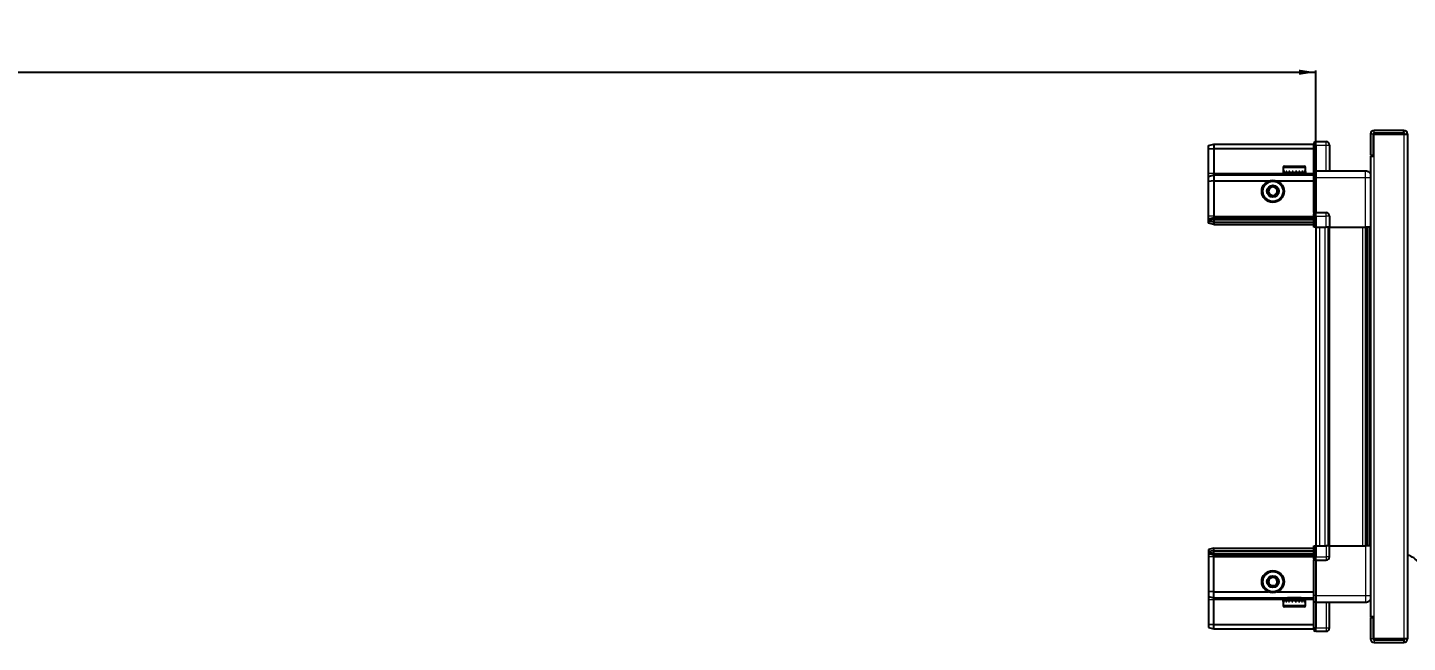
# Model space of a CAD drawing. Header units: millimetres. Extents: x 899 to 4301, y -616 to 1780.
# Drawn here: x 2710 to 3516, y 1344 to 1704 of the extents above; entities that cross this region are included whole.
import ezdxf

# ---------------------------------------------------------------- set-up
doc = ezdxf.new("R2010")
doc.units = ezdxf.units.MM
doc.layers.add('FORMAT', color=7, linetype='Continuous')
doc.styles.add('SLDTEXTSTYLE0', font='TXT', dxfattribs={"width": 0.75})
doc.dimstyles.new('SLDDIMSTYLE0', dxfattribs={"dimtxt": 20, "dimasz": 10, "dimexe": 0, "dimexo": 0.0625, "dimgap": 5, "dimtad": 2, "dimdec": 1, "dimrnd": 1e-09, "dimzin": 12, "dimdsep": 46, "dimtxsty": 'SLDTEXTSTYLE0', "dimsah": 1, "dimcen": 0.09, "dimadec": 0, "dimazin": 3, "dimtfac": 1, "dimtofl": 0, "dimtmove": 0, "dimatfit": 3, "dimfxl": 0, "dimfrac": 2, "dimtolj": 1, "dimtzin": 12, "dimarcsym": 0})

# ---------------------------------------------------------------- blocks, each defined once
blk = doc.blocks.new('_D_4')
at = {"layer": 'FORMAT'}
for p, q in [((1762.2, 1586.94), (1762.2, 1678.43)), ((1762.2, 1677.43), (3462.2, 1677.43)), ((3462.2, 1586.94), (3462.2, 1678.43))]:
    blk.add_line(p, q, dxfattribs=at)
for points in [[(1762.2, 1677.43), (1772.2, 1675.9), (1772.2, 1678.97)], [(3462.2, 1677.43), (3452.2, 1678.97), (3452.2, 1675.9)]]:
    blk.add_solid(points, dxfattribs=at)
at = {"layer": 'FORMAT', "insert": (2582.64, 1703.22), "char_height": 20, "attachment_point": 1, "style": 'SLDTEXTSTYLE0'}
blk.add_mtext('1700', dxfattribs=at)

msp = doc.modelspace()

# ---------------------------------------------------------------- linework, layer by layer
at = {"color": 7, "linetype": 'Continuous', "lineweight": 25}
for p, q in [((3513.45, 1643.43), (3496.15, 1643.43)), ((3513.45, 1641.93), (3513.45, 1643.43)), ((3399.55, 1634.63), (3402.55, 1635.43)), ((3402.55, 1635.43), (3402.55, 1632.93)), ((3402.55, 1635.43), (3460.85, 1635.43)), ((3461.71, 1636.93), (3460.85, 1636.43)), ((3461.71, 1636.93), (3460.85, 1636.43)), ((3460.85, 1636.43), (3460.85, 1634.93)), ((3460.85, 1620.13), (3460.85, 1634.93)), ((3462.05, 1636.93), (3461.71, 1636.93)), ((3462.05, 1636.93), (3461.71, 1636.93)), ((3462.05, 1636.93), (3462.05, 1636.93)), ((3462.05, 1634.93), (3462.05, 1636.93)), ((3462.05, 1636.93), (3468.05, 1636.93)), ((3462.05, 1634.93), (3462.05, 1620.13)), ((3470.05, 1634.93), (3470.05, 1619.93)), ((3494.05, 1641.33), (3494.05, 1628.93)), ((3495.55, 1641.33), (3495.55, 1628.93)), ((3496.05, 1628.43), (3496.05, 1641.33)), ((3496.05, 1641.33), (3513.45, 1641.33)), ((3513.45, 1641.93), (3496.15, 1641.93)), ((3513.45, 1641.33), (3515.55, 1641.33)), ((3515.55, 1641.33), (3515.55, 1346.53)), ((3399.55, 1632.78), (3399.55, 1634.63)), ((3399.55, 1632.78), (3402.55, 1632.93)), ((3399.55, 1618.43), (3399.55, 1632.78)), ((3402.55, 1632.93), (3402.55, 1618.43)), ((3402.55, 1632.93), (3460.85, 1632.93)), ((3493.95, 1628.43), (3493.95, 1359.43)), ((3493.95, 1628.43), (3496.05, 1628.43)), ((3494.05, 1628.93), (3495.55, 1628.93)), ((3443.05, 1621.83), (3443.05, 1618.93)), ((3443.05, 1618.93), (3443.09, 1618.93)), ((3443.21, 1619.43), (3443.09, 1619.43)), ((3443.09, 1619.43), (3443.09, 1618.93)), ((3443.09, 1618.93), (3443.21, 1618.93)), ((3443.21, 1619.43), (3443.21, 1618.93)), ((3443.21, 1618.93), (3443.62, 1618.93)), ((3443.96, 1619.43), (3443.62, 1619.43)), ((3443.62, 1619.43), (3443.62, 1618.93)), ((3443.62, 1618.93), (3443.96, 1618.93)), ((3443.85, 1622.63), (3455.25, 1622.63)), ((3443.96, 1619.43), (3443.96, 1618.93)), ((3443.96, 1618.93), (3444.73, 1618.93)), ((3445.25, 1619.43), (3444.73, 1619.43)), ((3444.73, 1619.43), (3444.73, 1618.93)), ((3444.73, 1618.93), (3445.25, 1618.93)), ((3445.15, 1618.93), (3445.15, 1618.83)), ((3445.15, 1618.83), (3453.95, 1618.83)), ((3445.25, 1619.43), (3445.25, 1618.93)), ((3445.25, 1618.93), (3446.31, 1618.93)), ((3446.97, 1619.43), (3446.31, 1619.43)), ((3446.31, 1619.43), (3446.31, 1618.93)), ((3446.31, 1618.93), (3446.97, 1618.93)), ((3446.97, 1619.43), (3446.97, 1618.93)), ((3446.97, 1618.93), (3448.21, 1618.93)), ((3448.94, 1619.43), (3448.21, 1619.43)), ((3448.21, 1619.43), (3448.21, 1618.93)), ((3448.21, 1618.93), (3448.64, 1618.93)), ((3448.64, 1619.43), (3448.64, 1618.93)), ((3448.94, 1619.43), (3448.94, 1618.93)), ((3448.94, 1618.93), (3450.24, 1618.93)), ((3450.97, 1619.43), (3450.24, 1619.43)), ((3450.24, 1619.43), (3450.24, 1618.93)), ((3450.51, 1619.43), (3450.51, 1618.93)), ((3450.51, 1618.93), (3450.97, 1618.93)), ((3450.97, 1619.43), (3450.97, 1618.93)), ((3450.97, 1618.93), (3452.2, 1618.93)), ((3452.86, 1619.43), (3452.2, 1619.43)), ((3452.2, 1619.43), (3452.2, 1618.93)), ((3452.2, 1618.93), (3452.86, 1618.93)), ((3452.86, 1619.43), (3452.86, 1618.93)), ((3452.86, 1618.93), (3453.91, 1618.93)), ((3454.43, 1619.43), (3453.91, 1619.43)), ((3453.91, 1619.43), (3453.91, 1618.93)), ((3453.91, 1618.93), (3454.43, 1618.93)), ((3453.95, 1618.83), (3453.95, 1618.93)), ((3454.43, 1619.43), (3454.43, 1618.93)), ((3454.43, 1618.93), (3455.18, 1618.93)), ((3455.52, 1619.43), (3455.18, 1619.43)), ((3455.18, 1619.43), (3455.18, 1618.93)), ((3455.18, 1618.93), (3455.52, 1618.93)), ((3455.52, 1619.43), (3455.52, 1618.93)), ((3455.52, 1618.93), (3455.91, 1618.93)), ((3456.02, 1619.43), (3455.91, 1619.43)), ((3455.91, 1619.43), (3455.91, 1618.93)), ((3455.91, 1618.93), (3456.02, 1618.93)), ((3456.02, 1619.43), (3456.02, 1618.93)), ((3456.02, 1618.93), (3456.05, 1618.93)), ((3456.05, 1618.93), (3456.05, 1621.83)), ((3460.85, 1619.93), (3460.85, 1620.13)), ((3462.05, 1619.93), (3460.85, 1619.93)), ((3460.85, 1615.93), (3460.85, 1619.93)), ((3462.05, 1620.13), (3462.05, 1619.93)), ((3462.05, 1619.93), (3462.05, 1615.93)), ((3462.05, 1619.93), (3491.05, 1619.93)), ((3399.55, 1616.63), (3399.55, 1618.43)), ((3399.55, 1616.63), (3402.55, 1617.43)), ((3399.55, 1613.6), (3399.55, 1616.63)), ((3402.55, 1613.93), (3399.55, 1613.6)), ((3399.55, 1593.43), (3399.55, 1613.6)), ((3402.55, 1618.43), (3402.55, 1617.43)), ((3402.55, 1617.43), (3402.55, 1613.93)), ((3402.55, 1617.43), (3460.85, 1617.43)), ((3402.55, 1613.93), (3402.55, 1593.43)), ((3402.55, 1613.93), (3434.55, 1613.93)), ((3439.55, 1613.93), (3460.85, 1613.93)), ((3445.55, 1618.43), (3446.24, 1617.95)), ((3445.55, 1618.43), (3453.55, 1618.43)), ((3446.24, 1617.95), (3445.55, 1617.47)), ((3445.55, 1617.47), (3445.55, 1617.43)), ((3445.55, 1617.47), (3453.55, 1617.47)), ((3446.24, 1617.95), (3452.86, 1617.95)), ((3452.86, 1617.95), (3453.55, 1618.43)), ((3453.55, 1617.47), (3452.86, 1617.95)), ((3453.55, 1617.43), (3453.55, 1617.47)), ((3460.85, 1595.63), (3460.85, 1615.93)), ((3462.05, 1615.93), (3462.05, 1595.63)), ((3460.85, 1595.43), (3460.85, 1595.63)), ((3462.05, 1595.43), (3460.85, 1595.43)), ((3460.85, 1595.43), (3460.85, 1594.76)), ((3460.85, 1586.93), (3460.85, 1594.76)), ((3462.05, 1595.63), (3462.05, 1595.43)), ((3462.05, 1593.43), (3462.05, 1595.43)), ((3462.05, 1593.43), (3462.05, 1595.43)), ((3462.05, 1595.43), (3468.05, 1595.43)), ((3399.55, 1591.63), (3399.55, 1593.43)), ((3402.55, 1592.43), (3399.55, 1591.63)), ((3399.55, 1590.89), (3399.55, 1591.63)), ((3402.55, 1591.43), (3399.55, 1590.89)), ((3399.55, 1590.39), (3399.55, 1590.89)), ((3402.55, 1589.93), (3399.55, 1590.39)), ((3399.55, 1589.24), (3399.55, 1590.39)), ((3402.55, 1588.43), (3399.55, 1589.24)), ((3402.55, 1593.43), (3402.55, 1592.43)), ((3402.55, 1592.43), (3402.55, 1591.43)), ((3402.55, 1592.43), (3460.85, 1592.43)), ((3402.55, 1591.43), (3460.85, 1591.43)), ((3402.55, 1591.43), (3402.55, 1589.93)), ((3402.55, 1589.93), (3402.55, 1588.43)), ((3402.55, 1589.93), (3460.85, 1589.93)), ((3402.55, 1588.43), (3460.85, 1588.43)), ((3461.71, 1586.93), (3460.85, 1586.93)), ((3461.71, 1593.43), (3461.71, 1586.93)), ((3462.05, 1586.93), (3461.71, 1586.93)), ((3462.05, 1593.43), (3462.05, 1586.93)), ((3462.05, 1586.93), (3468.05, 1586.93)), ((3462.2, 1586.93), (3462.2, 1400.93)), ((3470.05, 1586.93), (3468.05, 1586.93)), ((3469.4, 1586.93), (3469.4, 1400.93)), ((3470.05, 1593.43), (3470.05, 1586.93)), ((3470.05, 1586.93), (3491.05, 1586.93)), ((3492.07, 1400.93), (3492.07, 1586.93)), ((3492.11, 1400.93), (3492.11, 1586.93)), ((3493.9, 1586.93), (3493.9, 1400.93)), ((3402.55, 1399.43), (3399.55, 1398.63)), ((3399.55, 1398.63), (3399.55, 1397.48)), ((3402.55, 1397.93), (3399.55, 1397.48)), ((3399.55, 1397.48), (3399.55, 1396.98)), ((3402.55, 1396.43), (3399.55, 1396.98)), ((3399.55, 1396.98), (3399.55, 1396.24)), ((3402.55, 1395.43), (3399.55, 1396.24)), ((3399.55, 1396.24), (3399.55, 1394.43)), ((3399.55, 1394.43), (3399.55, 1374.27)), ((3402.55, 1397.93), (3402.55, 1399.43)), ((3402.55, 1399.43), (3460.85, 1399.43)), ((3402.55, 1396.43), (3402.55, 1397.93)), ((3402.55, 1397.93), (3460.85, 1397.93)), ((3402.55, 1396.43), (3460.85, 1396.43)), ((3402.55, 1395.43), (3402.55, 1396.43)), ((3402.55, 1395.43), (3460.85, 1395.43)), ((3402.55, 1394.43), (3402.55, 1395.43)), ((3402.55, 1373.93), (3402.55, 1394.43)), ((3460.85, 1393.11), (3460.85, 1400.93)), ((3460.85, 1400.93), (3461.71, 1400.93)), ((3461.71, 1400.93), (3461.71, 1400.93)), ((3461.71, 1400.93), (3461.71, 1394.43)), ((3462.05, 1400.93), (3461.71, 1400.93)), ((3462.05, 1400.93), (3462.05, 1394.43)), ((3462.05, 1400.93), (3462.05, 1400.93)), ((3462.05, 1400.93), (3468.05, 1400.93)), ((3462.05, 1400.93), (3462.05, 1394.43)), ((3462.05, 1392.43), (3462.05, 1394.43)), ((3470.05, 1400.93), (3468.05, 1400.93)), ((3470.05, 1394.43), (3470.05, 1400.93)), ((3470.05, 1400.93), (3491.05, 1400.93)), ((3460.85, 1393.11), (3460.85, 1392.43)), ((3462.05, 1392.43), (3460.85, 1392.43)), ((3460.85, 1392.23), (3460.85, 1392.43)), ((3460.85, 1371.93), (3460.85, 1392.23)), ((3462.05, 1392.43), (3462.05, 1392.23)), ((3462.05, 1392.43), (3468.05, 1392.43)), ((3462.05, 1392.23), (3462.05, 1371.93)), ((3402.55, 1373.93), (3399.55, 1374.27)), ((3399.55, 1374.27), (3399.55, 1371.24)), ((3399.55, 1371.24), (3402.55, 1370.43)), ((3399.55, 1371.24), (3399.55, 1369.43)), ((3399.55, 1369.43), (3399.55, 1355.09)), ((3402.55, 1373.93), (3434.55, 1373.93)), ((3402.55, 1370.43), (3402.55, 1373.93)), ((3402.55, 1370.43), (3460.85, 1370.43)), ((3402.55, 1369.43), (3402.55, 1370.43)), ((3402.55, 1354.93), (3402.55, 1369.43)), ((3439.55, 1373.93), (3460.85, 1373.93)), ((3445.15, 1369.03), (3445.15, 1368.93)), ((3453.95, 1369.03), (3445.15, 1369.03)), ((3445.55, 1370.43), (3445.55, 1370.4)), ((3445.55, 1370.4), (3446.24, 1369.92)), ((3453.55, 1370.4), (3445.55, 1370.4)), ((3446.24, 1369.92), (3445.55, 1369.43)), ((3453.55, 1369.43), (3445.55, 1369.43)), ((3452.86, 1369.92), (3446.24, 1369.92)), ((3452.86, 1369.92), (3453.55, 1370.4)), ((3453.55, 1369.43), (3452.86, 1369.92)), ((3453.55, 1370.4), (3453.55, 1370.43)), ((3453.95, 1368.93), (3453.95, 1369.03)), ((3460.85, 1367.93), (3460.85, 1371.93)), ((3462.05, 1371.93), (3462.05, 1367.93)), ((3443.05, 1368.93), (3443.05, 1366.03)), ((3443.07, 1368.93), (3443.05, 1368.93)), ((3443.07, 1368.43), (3443.07, 1368.93)), ((3443.16, 1368.93), (3443.07, 1368.93)), ((3443.07, 1368.43), (3443.16, 1368.43)), ((3443.16, 1368.43), (3443.16, 1368.93)), ((3443.54, 1368.93), (3443.16, 1368.93)), ((3443.54, 1368.43), (3443.54, 1368.93)), ((3443.86, 1368.93), (3443.54, 1368.93)), ((3443.54, 1368.43), (3443.86, 1368.43)), ((3455.25, 1365.23), (3443.85, 1365.23)), ((3443.86, 1368.43), (3443.86, 1368.93)), ((3444.59, 1368.93), (3443.86, 1368.93)), ((3444.59, 1368.43), (3444.59, 1368.93)), ((3445.1, 1368.93), (3444.59, 1368.93)), ((3444.59, 1368.43), (3445.1, 1368.43)), ((3445.1, 1368.43), (3445.1, 1368.93)), ((3446.14, 1368.93), (3445.1, 1368.93)), ((3446.14, 1368.43), (3446.14, 1368.93)), ((3446.79, 1368.93), (3446.14, 1368.93)), ((3446.14, 1368.43), (3446.79, 1368.43)), ((3446.79, 1368.43), (3446.79, 1368.93)), ((3448.01, 1368.93), (3446.79, 1368.93)), ((3448.01, 1368.43), (3448.01, 1368.93)), ((3448.51, 1368.93), (3448.01, 1368.93)), ((3448.01, 1368.43), (3448.74, 1368.43)), ((3448.51, 1368.43), (3448.51, 1368.93)), ((3448.74, 1368.43), (3448.74, 1368.93)), ((3450.04, 1368.93), (3448.74, 1368.93)), ((3450.04, 1368.43), (3450.04, 1368.93)), ((3450.04, 1368.43), (3450.77, 1368.43)), ((3450.38, 1368.43), (3450.38, 1368.93)), ((3450.77, 1368.93), (3450.38, 1368.93)), ((3450.77, 1368.43), (3450.77, 1368.93)), ((3452.02, 1368.93), (3450.77, 1368.93)), ((3452.02, 1368.43), (3452.02, 1368.93)), ((3452.69, 1368.93), (3452.02, 1368.93)), ((3452.02, 1368.43), (3452.69, 1368.43)), ((3452.69, 1368.43), (3452.69, 1368.93)), ((3453.76, 1368.93), (3452.69, 1368.93)), ((3453.76, 1368.43), (3453.76, 1368.93)), ((3454.29, 1368.93), (3453.76, 1368.93)), ((3453.76, 1368.43), (3454.29, 1368.43)), ((3454.29, 1368.43), (3454.29, 1368.93)), ((3455.08, 1368.93), (3454.29, 1368.93)), ((3455.08, 1368.43), (3455.08, 1368.93)), ((3455.43, 1368.93), (3455.08, 1368.93)), ((3455.08, 1368.43), (3455.43, 1368.43)), ((3455.43, 1368.43), (3455.43, 1368.93)), ((3455.86, 1368.93), (3455.43, 1368.93)), ((3455.86, 1368.43), (3455.86, 1368.93)), ((3456, 1368.93), (3455.86, 1368.93)), ((3455.86, 1368.43), (3456, 1368.43)), ((3456, 1368.43), (3456, 1368.93)), ((3456.05, 1368.93), (3456, 1368.93)), ((3456.05, 1366.03), (3456.05, 1368.93)), ((3462.05, 1367.93), (3460.85, 1367.93)), ((3460.85, 1367.73), (3460.85, 1367.93)), ((3460.85, 1352.93), (3460.85, 1367.73)), ((3462.05, 1367.93), (3462.05, 1367.73)), ((3462.05, 1367.93), (3491.05, 1367.93)), ((3462.05, 1367.73), (3462.05, 1352.93)), ((3462.05, 1367.73), (3462.05, 1352.93)), ((3470.05, 1352.93), (3470.05, 1367.93)), ((3399.55, 1355.09), (3402.55, 1354.93)), ((3399.55, 1355.09), (3399.55, 1353.24)), ((3399.55, 1353.24), (3402.55, 1352.43)), ((3402.55, 1354.93), (3460.85, 1354.93)), ((3402.55, 1352.43), (3402.55, 1354.93)), ((3460.85, 1352.93), (3460.85, 1351.43)), ((3462.05, 1350.93), (3462.05, 1352.93)), ((3496.05, 1359.43), (3493.95, 1359.43)), ((3494.05, 1358.93), (3494.05, 1346.53)), ((3494.05, 1358.93), (3495.55, 1358.93)), ((3495.55, 1358.93), (3495.55, 1346.53)), ((3496.05, 1346.53), (3496.05, 1359.43)), ((3402.55, 1352.43), (3460.85, 1352.43)), ((3460.85, 1351.43), (3461.71, 1350.93)), ((3462.05, 1350.93), (3461.71, 1350.93)), ((3462.05, 1350.93), (3468.05, 1350.93)), ((3513.45, 1346.53), (3496.05, 1346.53)), ((3496.15, 1345.93), (3513.45, 1345.93)), ((3515.55, 1346.53), (3513.45, 1346.53)), ((3513.45, 1345.93), (3513.45, 1344.43)), ((3496.15, 1344.43), (3513.45, 1344.43))]:
    msp.add_line(p, q, dxfattribs=at)
at = {"color": 8, "linetype": 'Continuous', "lineweight": 18}
for p, q in [((3496.15, 1641.93), (3496.15, 1643.43)), ((3462.05, 1634.93), (3460.85, 1634.93)), ((3462.05, 1634.93), (3468.05, 1634.93)), ((3468.05, 1634.93), (3468.05, 1636.93)), ((3468.05, 1619.93), (3468.05, 1634.93)), ((3468.05, 1634.93), (3470.05, 1634.93)), ((3495.55, 1641.33), (3494.05, 1641.33)), ((3513.45, 1641.33), (3513.45, 1346.53)), ((3496.05, 1628.43), (3496.05, 1359.43)), ((3443.05, 1621.83), (3456.05, 1621.83)), ((3460.85, 1620.13), (3462.05, 1620.13)), ((3399.55, 1618.43), (3402.55, 1618.43)), ((3402.55, 1618.43), (3445.55, 1618.43)), ((3453.55, 1618.43), (3460.85, 1618.43)), ((3462.05, 1615.93), (3460.85, 1615.93)), ((3462.05, 1615.93), (3491.05, 1615.93)), ((3491.05, 1586.93), (3491.05, 1615.93)), ((3460.85, 1595.63), (3462.05, 1595.63)), ((3468.05, 1593.43), (3468.05, 1595.43)), ((3402.55, 1593.43), (3399.55, 1593.43)), ((3402.55, 1593.43), (3460.85, 1593.43)), ((3462.05, 1593.43), (3461.71, 1593.43)), ((3462.05, 1593.43), (3468.05, 1593.43)), ((3464.2, 1586.93), (3464.2, 1400.93)), ((3467.4, 1586.93), (3467.4, 1400.93)), ((3468.05, 1586.93), (3468.05, 1593.43)), ((3470.05, 1593.43), (3468.05, 1593.43)), ((3470.05, 1586.93), (3470.05, 1400.93)), ((3489.45, 1400.93), (3489.45, 1586.93)), ((3490.86, 1586.93), (3490.86, 1400.93)), ((3493.31, 1400.93), (3493.31, 1586.93)), ((3402.55, 1394.43), (3399.55, 1394.43)), ((3402.55, 1394.43), (3460.85, 1394.43)), ((3462.05, 1400.93), (3461.71, 1400.93)), ((3462.05, 1394.43), (3461.71, 1394.43)), ((3462.05, 1394.43), (3468.05, 1394.43)), ((3468.05, 1400.93), (3468.05, 1394.43)), ((3470.05, 1394.43), (3468.05, 1394.43)), ((3468.05, 1394.43), (3468.05, 1392.43)), ((3491.05, 1400.93), (3491.05, 1371.93)), ((3462.05, 1392.23), (3460.85, 1392.23)), ((3399.55, 1369.43), (3402.55, 1369.43)), ((3402.55, 1369.43), (3445.55, 1369.43)), ((3453.55, 1369.43), (3460.85, 1369.43)), ((3462.05, 1371.93), (3460.85, 1371.93)), ((3462.05, 1371.93), (3491.05, 1371.93)), ((3456.05, 1366.03), (3443.05, 1366.03)), ((3462.05, 1367.73), (3460.85, 1367.73)), ((3468.05, 1367.93), (3468.05, 1352.93)), ((3462.05, 1352.93), (3460.85, 1352.93)), ((3462.05, 1352.93), (3468.05, 1352.93)), ((3468.05, 1352.93), (3470.05, 1352.93)), ((3468.05, 1352.93), (3468.05, 1350.93)), ((3495.55, 1346.53), (3494.05, 1346.53)), ((3496.15, 1345.93), (3496.15, 1344.43))]:
    msp.add_line(p, q, dxfattribs=at)
at = {"color": 7, "linetype": 'Continuous', "lineweight": 25}
for centre, radius in [((3437.05, 1607.93), 6.5), ((3437.05, 1607.93), 3.46), ((3437.05, 1379.93), 6.5), ((3437.05, 1379.93), 3.46)]:
    msp.add_circle(centre, radius, dxfattribs=at)
at = {"color": 8, "linetype": 'Continuous', "lineweight": 18}
for centre in [(3437.05, 1607.93), (3437.05, 1379.93)]:
    msp.add_circle(centre, 5.7, dxfattribs=at)
at = {"color": 7, "linetype": 'Continuous', "lineweight": 25}
for centre, radius, start, end in [((3496.15, 1641.33), 2.1, 90, 180), ((3513.45, 1641.33), 2.1, 0, 90), ((3468.05, 1634.93), 2, 0, 90), ((3496.15, 1641.33), 0.6, 90, 180), ((3513.45, 1641.33), 0.6, 0, 90), ((3443.85, 1621.83), 0.8, 90, 180), ((3445.15, 1618.43), 0.4, 0, 90), ((3453.95, 1618.43), 0.4, 90, 180), ((3455.25, 1621.83), 0.8, 0, 90), ((3437.05, 1607.93), 2.5, 120.74103, 180.74103), ((3437.05, 1607.93), 2.5, 180.74103, 240.74103), ((3437.05, 1607.93), 2.5, 60.74103, 120.74103), ((3437.05, 1607.93), 2.5, 240.74103, 300.74103), ((3437.05, 1607.93), 2.5, 0.74103, 60.74103), ((3437.05, 1607.93), 2.5, 300.74103, 0.74103), ((3468.05, 1593.43), 2, 0, 90), ((3468.05, 1394.43), 2, 270, 0), ((3512.52, 1383.91), 11.91, 36.1266, 75.29965), ((3437.05, 1379.93), 2.5, 155.91157, 215.91157), ((3437.05, 1379.93), 2.5, 95.91157, 155.91157), ((3437.05, 1379.93), 2.5, 215.91157, 275.91157), ((3437.05, 1379.93), 2.5, 35.91157, 95.91157), ((3437.05, 1379.93), 2.5, 275.91157, 335.91157), ((3437.05, 1379.93), 2.5, 335.91157, 35.91157), ((3445.15, 1369.43), 0.4, 270, 0), ((3453.95, 1369.43), 0.4, 180, 270), ((3443.85, 1366.03), 0.8, 180, 270), ((3455.25, 1366.03), 0.8, 270, 0), ((3468.05, 1352.93), 2, 270, 0), ((3496.15, 1346.53), 2.1, 180, 270), ((3496.15, 1346.53), 0.6, 180, 270), ((3513.45, 1346.53), 0.6, 270, 0), ((3513.45, 1346.53), 2.1, 270, 0)]:
    msp.add_arc(centre, radius, start, end, dxfattribs=at)
for centre, start_param, end_param in [((3458.25, 1593.43), 0, 0.722734), ((3458.25, 1394.43), 5.560451, 6.283185)]:
    msp.add_ellipse(centre, major_axis=(3.46, 0), ratio=0.57735, start_param=start_param, end_param=end_param, dxfattribs=at)
for points, knots in [([(3491.05, 1619.93), (3491.49, 1619.89), (3492.17, 1619.82), (3492.98, 1619.38), (3493.53, 1618.94), (3493.81, 1618.57), (3493.95, 1618.39)], [0, 0, 0, 0, 0.384298, 0.591173, 0.802437, 1, 1, 1, 1]), ([(3434.53, 1609.34), (3434.97, 1609.61), (3435.8, 1610.1), (3436.63, 1610.59), (3437.01, 1610.82)], [0, 0, 0, 0, 0.534686, 1, 1, 1, 1]), ([(3437.01, 1610.82), (3437.46, 1610.57), (3438.3, 1610.1), (3439.14, 1609.63), (3439.53, 1609.41)], [0, 0, 0, 0, 0.5346859, 1, 1, 1, 1]), ([(3434.57, 1606.46), (3434.57, 1606.58), (3434.56, 1607.18), (3434.54, 1608.18), (3434.53, 1609), (3434.53, 1609.34)], [0, 0, 0, 0, 0.133125, 0.637099, 1, 1, 1, 1]), ([(3437.09, 1605.05), (3436.64, 1605.3), (3435.79, 1605.77), (3434.96, 1606.24), (3434.57, 1606.46)], [0, 0, 0, 0, 0.534686, 1, 1, 1, 1]), ([(3439.57, 1606.52), (3439.12, 1606.26), (3438.29, 1605.77), (3437.47, 1605.28), (3437.09, 1605.05)], [0, 0, 0, 0, 0.534686, 1, 1, 1, 1]), ([(3439.53, 1609.41), (3439.53, 1609.06), (3439.54, 1608.24), (3439.56, 1607.25), (3439.57, 1606.65), (3439.57, 1606.52)], [0, 0, 0, 0, 0.362901, 0.866875, 1, 1, 1, 1]), ([(3493.9, 1586.93), (3493.86, 1586.93), (3493.64, 1586.93), (3492.92, 1586.93), (3491.96, 1586.93), (3491.31, 1586.93), (3491.05, 1586.93)], [0, 0, 0, 0, 0.071707, 0.420979, 0.770251, 1, 1, 1, 1]), ([(3493.9, 1400.93), (3493.86, 1400.93), (3493.64, 1400.93), (3492.92, 1400.93), (3491.96, 1400.93), (3491.31, 1400.93), (3491.05, 1400.93)], [0, 0, 0, 0, 0.0717073, 0.4209791, 0.7702508, 1, 1, 1, 1]), ([(3434.18, 1379.64), (3434.39, 1380.11), (3434.78, 1380.99), (3435.17, 1381.86), (3435.36, 1382.27)], [0, 0, 0, 0, 0.534686, 1, 1, 1, 1]), ([(3435.87, 1377.3), (3435.57, 1377.72), (3435, 1378.5), (3434.44, 1379.27), (3434.18, 1379.64)], [0, 0, 0, 0, 0.534686, 1, 1, 1, 1]), ([(3435.36, 1382.27), (3435.7, 1382.31), (3436.52, 1382.39), (3437.51, 1382.49), (3438.1, 1382.56), (3438.23, 1382.57)], [0, 0, 0, 0, 0.362901, 0.866875, 1, 1, 1, 1]), ([(3438.74, 1377.6), (3438.62, 1377.58), (3438.02, 1377.52), (3437.03, 1377.42), (3436.21, 1377.33), (3435.87, 1377.3)], [0, 0, 0, 0, 0.133125, 0.637099, 1, 1, 1, 1]), ([(3438.23, 1382.57), (3438.53, 1382.15), (3439.09, 1381.37), (3439.66, 1380.59), (3439.92, 1380.23)], [0, 0, 0, 0, 0.534686, 1, 1, 1, 1]), ([(3439.92, 1380.23), (3439.71, 1379.76), (3439.32, 1378.88), (3438.92, 1378), (3438.74, 1377.6)], [0, 0, 0, 0, 0.534686, 1, 1, 1, 1]), ([(3491.05, 1367.93), (3491.49, 1367.98), (3492.17, 1368.05), (3492.98, 1368.49), (3493.53, 1368.93), (3493.81, 1369.3), (3493.95, 1369.48)], [0, 0, 0, 0, 0.3842982, 0.5911726, 0.8024372, 1, 1, 1, 1])]:
    msp.add_open_spline(points, degree=3, knots=knots, dxfattribs=at)
at = {"color": 8, "linetype": 'Continuous', "lineweight": 18}
for points in [[(3491.05, 1615.93), (3491.05, 1616.46), (3491.05, 1617.51), (3491.05, 1618.83), (3491.05, 1619.75), (3491.05, 1619.87), (3491.05, 1619.93)], [(3491.05, 1371.93), (3491.05, 1371.41), (3491.05, 1370.36), (3491.05, 1369.04), (3491.05, 1368.11), (3491.05, 1367.99), (3491.05, 1367.93)]]:
    msp.add_open_spline(points, degree=3, dxfattribs=at)
for points in [[(3491.05, 1615.93), (3491.49, 1615.93), (3492.17, 1615.93), (3492.98, 1615.93), (3493.53, 1615.93), (3493.81, 1615.93), (3493.95, 1615.93)], [(3491.05, 1371.93), (3491.49, 1371.93), (3492.17, 1371.93), (3492.98, 1371.93), (3493.53, 1371.93), (3493.81, 1371.93), (3493.95, 1371.93)]]:
    msp.add_open_spline(points, degree=3, knots=[0, 0, 0, 0, 0.384298, 0.591173, 0.802437, 1, 1, 1, 1], dxfattribs=at)

# ---------------------------------------------------------------- dimensions: what is measured, and where the dimension line sits
at = {"layer": 'FORMAT'}
dim = msp.add_linear_dim(base=(3462.2, 1677.43), p1=(1762.2, 1586.93), p2=(3462.2, 1586.93), angle=0, dimstyle='SLDDIMSTYLE0', dxfattribs=at)
dim.commit()
dim.dimension.update_dxf_attribs({"geometry": '_D_4', "text_midpoint": (2612.2, 1677.43), "dimtype": 160})

doc.saveas('drawing.dxf')
